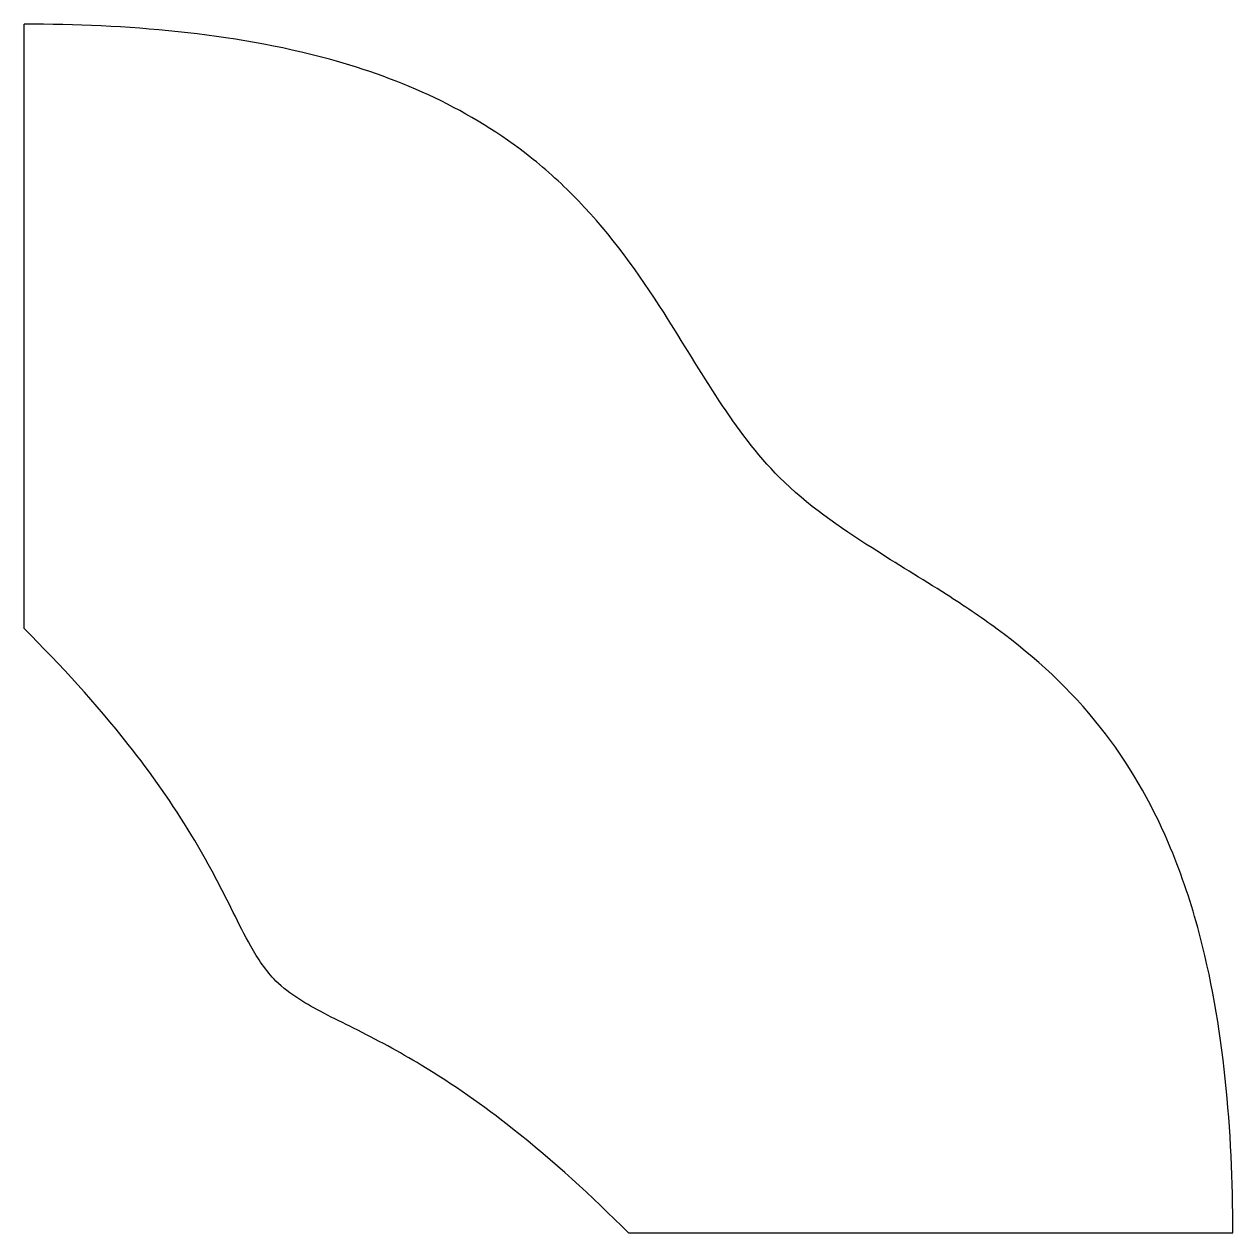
# Model space of a CAD drawing. Header units: millimetres. Extents: x 0 to 60, y 0 to 60.
import ezdxf

# ---------------------------------------------------------------- set-up
doc = ezdxf.new("R2010")
doc.units = ezdxf.units.MM
doc.layers.add('Pad_cs', color=7, linetype='CONTINUOUS')

msp = doc.modelspace()

# ---------------------------------------------------------------- linework, layer by layer
at = {"layer": 'Pad_cs'}
for p, q in [((0, 30, 5), (0, 60, 5)), ((30, 0, 5), (60, 0, 5))]:
    msp.add_line(p, q, dxfattribs=at)
for points, knots in [([(60, 0, 5), (59.9995, 2.55171, 5), (59.8933, 5.10351, 5), (59.6268, 7.64177, 5), (59.359, 10.1788, 5), (58.9319, 12.7023, 5), (58.2556, 15.1637, 5), (57.8635, 16.5888, 5), (57.3866, 17.9916, 5), (56.805, 19.3508, 5), (55.9284, 21.404, 5), (54.8034, 23.356, 5), (53.4159, 25.1071, 5), (51.9553, 26.9616, 5), (50.2028, 28.5717, 5), (48.303, 29.9668, 5), (47.4854, 30.5699, 5), (46.6421, 31.1373, 5), (45.7872, 31.6858, 5), (44.5646, 32.4711, 5), (43.3172, 33.2168, 5), (42.091, 33.9964, 5), (40.4665, 35.0311, 5), (38.8669, 36.1337, 5), (37.5, 37.5, 5), (36.3551, 38.6448, 5), (35.3939, 39.9567, 5), (34.5047, 41.3053, 5), (33.5602, 42.7401, 5), (32.6883, 44.2208, 5), (31.7625, 45.6675, 5), (30.5097, 47.6345, 5), (29.1436, 49.5426, 5), (27.5202, 51.2234, 5), (26.7654, 52.0088, 5), (25.961, 52.7396, 5), (25.1071, 53.4159, 5), (23.6515, 54.5685, 5), (22.0584, 55.5415, 5), (20.3831, 56.3387, 5), (18.7075, 57.1371, 5), (16.9517, 57.7637, 5), (15.1637, 58.2556, 5), (12.7023, 58.9319, 5), (10.1788, 59.359, 5), (7.64177, 59.6268, 5), (5.10351, 59.8933, 5), (2.55171, 59.9995, 5), (0, 60, 5)], [0, 0, 0, 0, 0.0819345, 0.0819345, 0.0819345, 0.163869, 0.163869, 0.163869, 0.211327, 0.211327, 0.211327, 0.283016, 0.283016, 0.283016, 0.35872, 0.35872, 0.35872, 0.391332, 0.391332, 0.391332, 0.43798, 0.43798, 0.43798, 0.49991, 0.49991, 0.49991, 0.551832, 0.551832, 0.551832, 0.606977, 0.606977, 0.606977, 0.681913, 0.681913, 0.681913, 0.716831, 0.716831, 0.716831, 0.776422, 0.776422, 0.776422, 0.836013, 0.836013, 0.836013, 0.918007, 0.918007, 0.918007, 1, 1, 1, 1]), ([(30, 0, 5), (28.175, 1.82391, 5), (26.268, 3.56924, 5), (24.2424, 5.16862, 5), (22.7969, 6.30967, 5), (21.2888, 7.37318, 5), (19.7118, 8.32451, 5), (18.6175, 8.98714, 5), (17.4879, 9.58915, 5), (16.3443, 10.1609, 5), (15.8555, 10.4036, 5), (15.3683, 10.6494, 5), (14.8828, 10.8984, 5), (14.0343, 11.3422, 5), (13.1828, 11.818, 5), (12.5, 12.5, 5), (11.9927, 13.0065, 5), (11.5984, 13.6121, 5), (11.248, 14.2342, 5), (10.94, 14.7823, 5), (10.661, 15.3461, 5), (10.3793, 15.9082, 5), (9.73896, 17.1991, 5), (9.07254, 18.4789, 5), (8.32451, 19.7118, 5), (7.37318, 21.2888, 5), (6.30967, 22.7969, 5), (5.16862, 24.2424, 5), (3.56924, 26.268, 5), (1.82391, 28.175, 5), (0, 30, 5)], [0, 0, 0, 0, 0.178956, 0.178956, 0.178956, 0.306682, 0.306682, 0.306682, 0.395385, 0.395385, 0.395385, 0.433242, 0.433242, 0.433242, 0.499922, 0.499922, 0.499922, 0.549573, 0.549573, 0.549573, 0.59321, 0.59321, 0.59321, 0.693224, 0.693224, 0.693224, 0.820989, 0.820989, 0.820989, 1, 1, 1, 1])]:
    msp.add_open_spline(points, degree=3, knots=knots, dxfattribs=at)

doc.saveas('drawing.dxf')
